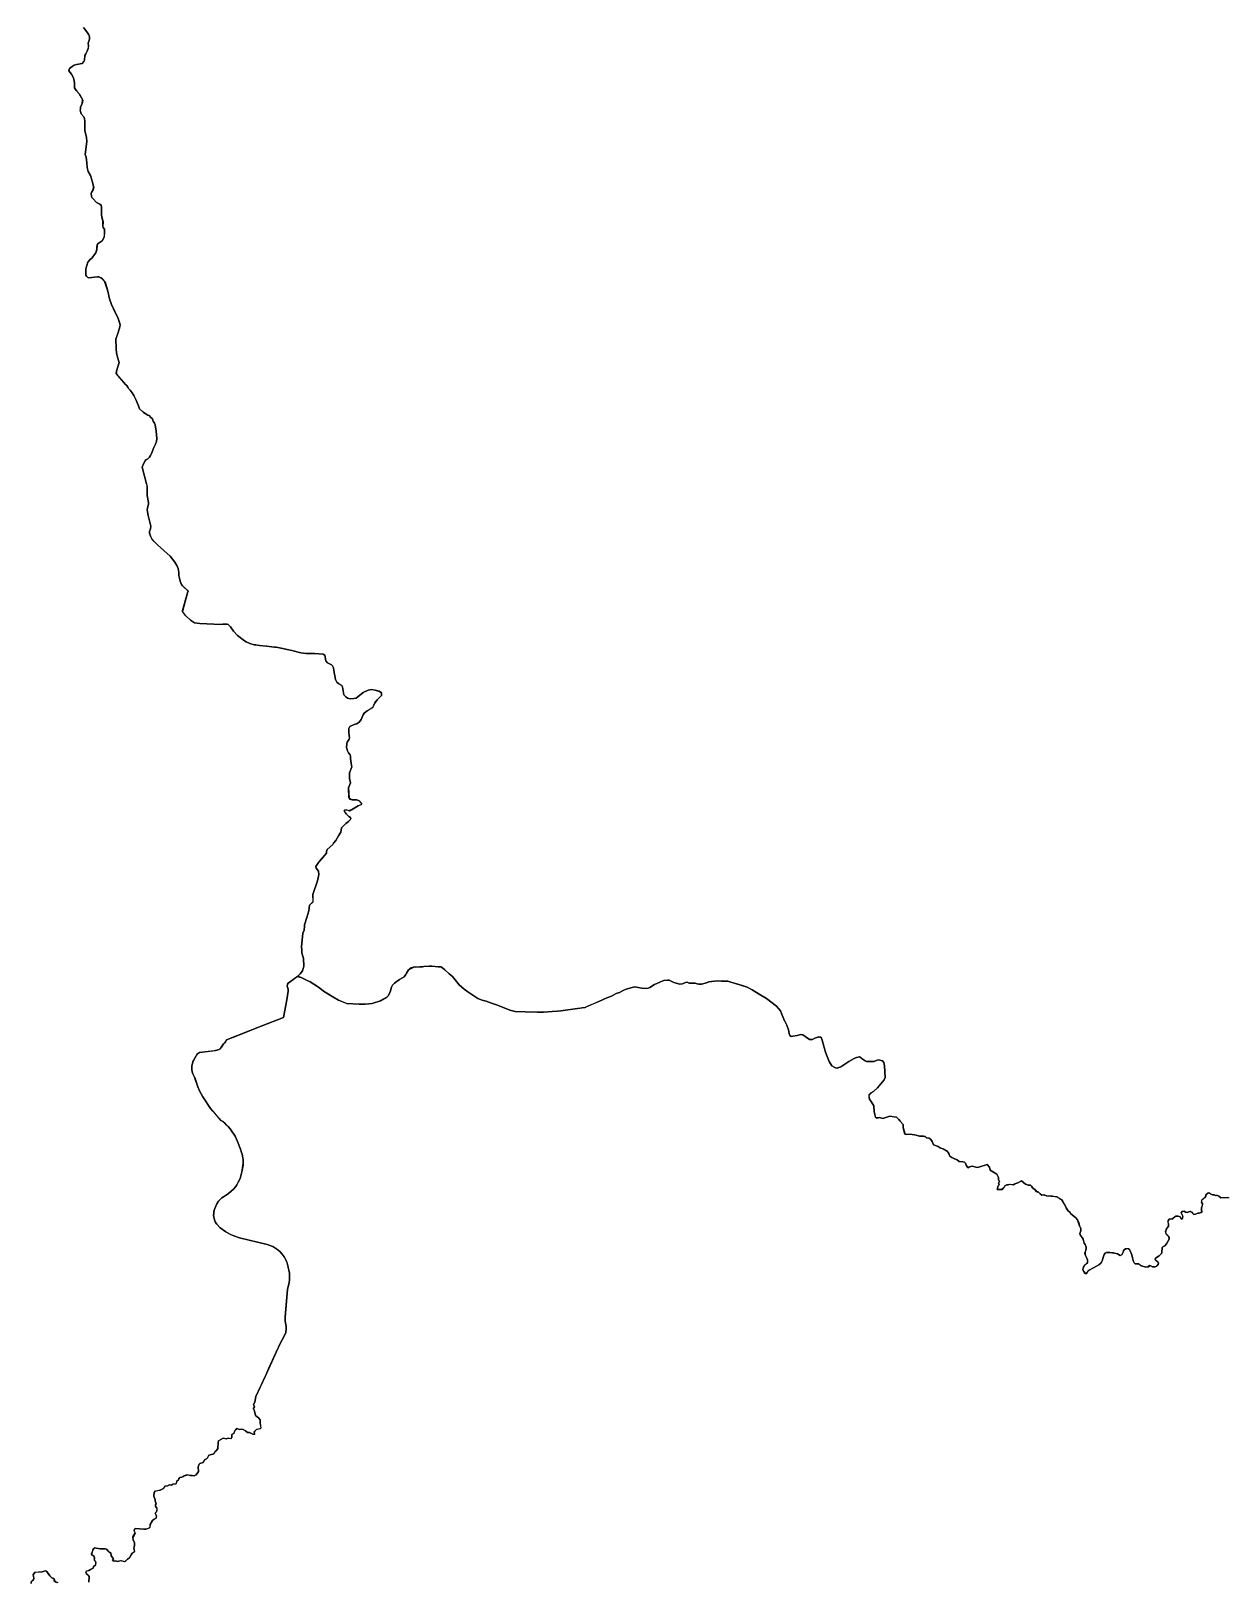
# Model space of a CAD drawing. Extents: x -74 to -34.8, y -33.8 to 5.3.
# Drawn here: x -41.007 to -38.833, y -8.418 to -5.601 of the extents above; entities that cross this region are included whole.
import ezdxf

# ---------------------------------------------------------------- set-up
doc = ezdxf.new("R2010")
doc.units = 0
doc.header["$LTSCALE"] = 2
doc.layers.add('UFEBRASIL', color=7, linetype='Continuous')

msp = doc.modelspace()

# ---------------------------------------------------------------- linework, layer by layer
at = {"layer": 'UFEBRASIL'}
for points in [[(-40.9119, -5.5948), (-40.904, -5.6049), (-40.9023, -5.608), (-40.9013, -5.6119), (-40.9011, -5.6159), (-40.9037, -5.6233), (-40.9028, -5.628), (-40.9033, -5.6326), (-40.9056, -5.638), (-40.9078, -5.6423), (-40.9094, -5.6457), (-40.9101, -5.6542), (-40.9112, -5.6566), (-40.9147, -5.6599), (-40.9248, -5.6619), (-40.9291, -5.6631), (-40.9326, -5.6654), (-40.9376, -5.6692), (-40.9388, -5.6733), (-40.9339, -5.6793), (-40.9304, -5.6862), (-40.9285, -5.6954), (-40.9282, -5.7041), (-40.9273, -5.7062), (-40.9241, -5.7106), (-40.9194, -5.716), (-40.9135, -5.7267), (-40.9146, -5.7336), (-40.9166, -5.7376), (-40.9172, -5.7396), (-40.9177, -5.7426), (-40.9178, -5.7448), (-40.9174, -5.7472), (-40.9164, -5.7514), (-40.9115, -5.7572), (-40.9104, -5.7598), (-40.9098, -5.7649), (-40.9096, -5.7817), (-40.9065, -5.7945), (-40.9058, -5.8015), (-40.9091, -5.8256), (-40.9073, -5.8305), (-40.9058, -5.8405), (-40.9056, -5.8493), (-40.9034, -5.856), (-40.8996, -5.8637), (-40.8954, -5.8758), (-40.8935, -5.8856), (-40.8944, -5.8894), (-40.8974, -5.8945), (-40.8979, -5.8965), (-40.8975, -5.9013), (-40.8966, -5.9032), (-40.8945, -5.906), (-40.8886, -5.9126), (-40.8825, -5.9155), (-40.8802, -5.9177), (-40.8796, -5.9219), (-40.8795, -5.9356), (-40.8767, -5.9461), (-40.8762, -5.9479), (-40.8767, -5.9554), (-40.8764, -5.9578), (-40.8741, -5.9613), (-40.8736, -5.9668), (-40.8742, -5.9747), (-40.8756, -5.9778), (-40.8782, -5.9821), (-40.8855, -5.9871), (-40.8874, -5.9893), (-40.8881, -5.9983), (-40.8898, -6.004), (-40.8918, -6.007), (-40.8965, -6.0131), (-40.8998, -6.016), (-40.9039, -6.0209), (-40.9075, -6.0331), (-40.908, -6.0363), (-40.9075, -6.0447), (-40.9063, -6.0465), (-40.9042, -6.0485), (-40.9022, -6.0492), (-40.8865, -6.0473), (-40.8843, -6.0478), (-40.8807, -6.0495), (-40.8773, -6.0515), (-40.8728, -6.0566), (-40.8677, -6.0739), (-40.865, -6.0878), (-40.8612, -6.098), (-40.849, -6.1234), (-40.8466, -6.1305), (-40.8457, -6.135), (-40.8459, -6.1384), (-40.8493, -6.1484), (-40.8506, -6.1535), (-40.8533, -6.1605), (-40.8536, -6.1633), (-40.8535, -6.1668), (-40.8526, -6.1708), (-40.8528, -6.1751), (-40.8527, -6.1788), (-40.8519, -6.1858), (-40.8505, -6.1935), (-40.8472, -6.203), (-40.852, -6.2191), (-40.8522, -6.2242), (-40.8357, -6.2431), (-40.8331, -6.2452), (-40.8313, -6.2477), (-40.8304, -6.2504), (-40.8271, -6.2535), (-40.8236, -6.2583), (-40.8198, -6.2645), (-40.8172, -6.2702), (-40.8121, -6.2821), (-40.8105, -6.2871), (-40.8049, -6.2922), (-40.8029, -6.294), (-40.7954, -6.299), (-40.793, -6.2997), (-40.7895, -6.3032), (-40.7866, -6.3054), (-40.7855, -6.3099), (-40.7829, -6.3134), (-40.782, -6.3166), (-40.7801, -6.3277), (-40.7791, -6.3413), (-40.7796, -6.3466), (-40.7811, -6.3517), (-40.7844, -6.3574), (-40.7886, -6.3684), (-40.7903, -6.3719), (-40.7923, -6.3749), (-40.7954, -6.3783), (-40.7989, -6.38), (-40.8001, -6.3817), (-40.8025, -6.3859), (-40.8052, -6.3931), (-40.8015, -6.4097), (-40.7961, -6.4282), (-40.7961, -6.445), (-40.7946, -6.4546), (-40.7939, -6.4574), (-40.7938, -6.4602), (-40.7954, -6.4647), (-40.7966, -6.4707), (-40.7946, -6.4809), (-40.7902, -6.498), (-40.7899, -6.5006), (-40.7905, -6.5054), (-40.7919, -6.5099), (-40.7921, -6.5129), (-40.7906, -6.5187), (-40.7877, -6.5238), (-40.7837, -6.5284), (-40.7778, -6.534), (-40.7543, -6.5547), (-40.7459, -6.5655), (-40.7422, -6.5717), (-40.7402, -6.5775), (-40.7391, -6.5844), (-40.739, -6.59), (-40.7364, -6.6002), (-40.7339, -6.6061), (-40.732, -6.6087), (-40.7219, -6.6186), (-40.723, -6.6215), (-40.7322, -6.6552), (-40.7315, -6.657), (-40.7261, -6.6632), (-40.7178, -6.6714), (-40.7102, -6.6761), (-40.7005, -6.6774), (-40.675, -6.6781), (-40.6649, -6.679), (-40.6589, -6.6784), (-40.6513, -6.6782), (-40.6491, -6.6788), (-40.6452, -6.683), (-40.6397, -6.6909), (-40.6324, -6.6989), (-40.6193, -6.7087), (-40.6164, -6.7104), (-40.6101, -6.7137), (-40.6022, -6.716), (-40.5987, -6.7161), (-40.5923, -6.7174), (-40.5794, -6.7182), (-40.5649, -6.7199), (-40.5618, -6.7204), (-40.559, -6.7208), (-40.5337, -6.7259), (-40.5174, -6.7305), (-40.5076, -6.7315), (-40.4927, -6.7319), (-40.4769, -6.7328), (-40.4739, -6.7349), (-40.4719, -6.7449), (-40.4687, -6.7486), (-40.4618, -6.7521), (-40.4597, -6.7542), (-40.4582, -6.7577), (-40.457, -6.7626), (-40.4542, -6.7788), (-40.452, -6.7838), (-40.4484, -6.7866), (-40.4429, -6.7899), (-40.4418, -6.7924), (-40.439, -6.8067), (-40.4357, -6.8106), (-40.4322, -6.813), (-40.4277, -6.8137), (-40.421, -6.8136), (-40.4168, -6.8125), (-40.4041, -6.8025), (-40.395, -6.7981), (-40.3888, -6.797), (-40.382, -6.7984), (-40.3741, -6.8006), (-40.3705, -6.8031), (-40.3706, -6.808), (-40.3787, -6.8155), (-40.3835, -6.8224), (-40.3843, -6.8238), (-40.3871, -6.8301), (-40.397, -6.8355), (-40.4022, -6.84), (-40.4041, -6.8431), (-40.4076, -6.8513), (-40.4108, -6.8556), (-40.4158, -6.8594), (-40.4205, -6.8606), (-40.4285, -6.8643), (-40.4302, -6.8678), (-40.4301, -6.8756), (-40.429, -6.8849), (-40.4295, -6.8874), (-40.4329, -6.8927), (-40.4338, -6.8959), (-40.434, -6.9021), (-40.4327, -6.9085), (-40.4307, -6.9119), (-40.4278, -6.9158), (-40.427, -6.918), (-40.427, -6.9225), (-40.425, -6.9353), (-40.4245, -6.9372), (-40.4291, -6.9485), (-40.4289, -6.9587), (-40.4273, -6.9663), (-40.4304, -6.9758), (-40.4293, -6.9946), (-40.4287, -6.9961), (-40.4238, -6.9974), (-40.4158, -6.9977), (-40.4111, -6.9991), (-40.4062, -7.0053), (-40.4076, -7.0062), (-40.413, -7.0083), (-40.4253, -7.0157), (-40.4277, -7.0173), (-40.4291, -7.0182), (-40.4341, -7.0153), (-40.4387, -7.0165), (-40.4384, -7.0182), (-40.4349, -7.0228), (-40.432, -7.0257), (-40.4298, -7.0279), (-40.4269, -7.0295), (-40.4266, -7.0314), (-40.4277, -7.0339), (-40.4309, -7.0368), (-40.4356, -7.0401), (-40.4433, -7.0481), (-40.4443, -7.0559), (-40.4487, -7.0626), (-40.4534, -7.0712), (-40.4578, -7.0761), (-40.4594, -7.0785), (-40.4694, -7.0876), (-40.4705, -7.0912), (-40.4704, -7.094), (-40.4853, -7.111), (-40.4897, -7.1187), (-40.4892, -7.1215), (-40.4853, -7.127), (-40.4844, -7.1332), (-40.4872, -7.1448), (-40.4957, -7.1696), (-40.4953, -7.1832), (-40.5013, -7.1887), (-40.5028, -7.1989), (-40.5043, -7.2048), (-40.5061, -7.2109), (-40.5103, -7.2244), (-40.5107, -7.227), (-40.511, -7.2339), (-40.5136, -7.2397), (-40.5158, -7.2645), (-40.5155, -7.2698), (-40.5153, -7.2752), (-40.5124, -7.2854), (-40.5116, -7.2994), (-40.5122, -7.3018), (-40.5143, -7.3078), (-40.5182, -7.3136), (-40.5229, -7.3179), (-40.5363, -7.3271), (-40.5402, -7.3306), (-40.5415, -7.3323), (-40.5419, -7.3358), (-40.5404, -7.3414), (-40.5405, -7.3448), (-40.5427, -7.3604), (-40.5485, -7.3927), (-40.5892, -7.4087), (-40.6523, -7.4333), (-40.6558, -7.4389), (-40.6572, -7.4399), (-40.6585, -7.4418), (-40.6598, -7.4435), (-40.6615, -7.4463), (-40.6625, -7.4481), (-40.6634, -7.4494), (-40.6657, -7.4509), (-40.672, -7.4527), (-40.6749, -7.4531), (-40.7012, -7.4564), (-40.7049, -7.4587), (-40.7061, -7.46), (-40.7132, -7.473), (-40.7151, -7.4814), (-40.7155, -7.4844), (-40.7153, -7.488), (-40.7138, -7.4939), (-40.7101, -7.5014), (-40.7093, -7.5038), (-40.7043, -7.5187), (-40.7012, -7.5258), (-40.6952, -7.5368), (-40.6941, -7.5387), (-40.6813, -7.5577), (-40.6773, -7.5629), (-40.6678, -7.5737), (-40.6656, -7.5762), (-40.6627, -7.5795), (-40.6591, -7.5818), (-40.6538, -7.5862), (-40.6512, -7.5886), (-40.6491, -7.5908), (-40.6456, -7.5948), (-40.6367, -7.6085), (-40.6321, -7.6179), (-40.6266, -7.6317), (-40.6248, -7.6377), (-40.624, -7.6409), (-40.6226, -7.6475), (-40.622, -7.6514), (-40.6217, -7.6554), (-40.6218, -7.6583), (-40.6222, -7.661), (-40.6237, -7.6699), (-40.6244, -7.6733), (-40.6255, -7.6772), (-40.6277, -7.685), (-40.6309, -7.6917), (-40.6338, -7.6969), (-40.6356, -7.6998), (-40.6393, -7.7042), (-40.6438, -7.7081), (-40.6487, -7.7124), (-40.6511, -7.7142), (-40.658, -7.7183), (-40.661, -7.7205), (-40.6666, -7.7264), (-40.6696, -7.7313), (-40.6719, -7.7356), (-40.6735, -7.7394), (-40.6744, -7.7427), (-40.6753, -7.7469), (-40.6755, -7.7486), (-40.6757, -7.7527), (-40.6736, -7.7617), (-40.6721, -7.7648), (-40.67, -7.7679), (-40.6638, -7.7748), (-40.6537, -7.7822), (-40.6452, -7.7868), (-40.639, -7.7892), (-40.6286, -7.7926), (-40.5785, -7.8052), (-40.5684, -7.8088), (-40.5591, -7.8148), (-40.5549, -7.8184), (-40.5513, -7.8224), (-40.5475, -7.8275), (-40.5443, -7.8328), (-40.542, -7.8386), (-40.5381, -7.8569), (-40.5379, -7.8692), (-40.5384, -7.8739), (-40.5415, -7.8869), (-40.5459, -7.9369), (-40.5455, -7.9443), (-40.544, -7.953), (-40.5436, -7.9584), (-40.5442, -7.9646), (-40.5495, -7.975), (-40.5541, -7.9838), (-40.5623, -8.0007), (-40.5755, -8.0299), (-40.5822, -8.0447), (-40.5988, -8.0809), (-40.6011, -8.0912), (-40.6031, -8.0953), (-40.6015, -8.0996), (-40.6039, -8.1037), (-40.6023, -8.1054), (-40.6012, -8.1075), (-40.5993, -8.1156), (-40.5941, -8.12), (-40.5912, -8.1235), (-40.5909, -8.1288), (-40.5897, -8.1388), (-40.5912, -8.1396), (-40.5976, -8.1412), (-40.6011, -8.1441), (-40.602, -8.146), (-40.6013, -8.1502), (-40.6047, -8.1496), (-40.6105, -8.1466), (-40.6144, -8.1465), (-40.6178, -8.1436), (-40.6219, -8.1412), (-40.6245, -8.1404), (-40.6287, -8.1411), (-40.634, -8.1394), (-40.6368, -8.1421), (-40.6379, -8.1445), (-40.6391, -8.1482), (-40.6428, -8.1501), (-40.6427, -8.155), (-40.6452, -8.1581), (-40.6495, -8.1569), (-40.6528, -8.1577), (-40.6585, -8.1566), (-40.6665, -8.1616), (-40.6673, -8.1644), (-40.6678, -8.1753), (-40.669, -8.1775), (-40.6703, -8.1793), (-40.673, -8.1808), (-40.6753, -8.1849), (-40.6773, -8.186), (-40.6844, -8.1878), (-40.6868, -8.1923), (-40.6886, -8.1943), (-40.6924, -8.1967), (-40.6944, -8.2009), (-40.7006, -8.2026), (-40.7019, -8.2042), (-40.7036, -8.2086), (-40.7034, -8.2171), (-40.7056, -8.2207), (-40.7073, -8.2235), (-40.7111, -8.2251), (-40.7147, -8.2245), (-40.7181, -8.2248), (-40.7246, -8.2234), (-40.7292, -8.2249), (-40.7311, -8.2266), (-40.7337, -8.2278), (-40.7369, -8.2282), (-40.7386, -8.2303), (-40.7393, -8.2324), (-40.7424, -8.2349), (-40.7445, -8.2401), (-40.7497, -8.2404), (-40.7521, -8.2418), (-40.7557, -8.2417), (-40.7596, -8.2431), (-40.7643, -8.244), (-40.7668, -8.248), (-40.7693, -8.2495), (-40.7728, -8.251), (-40.7825, -8.2533), (-40.7836, -8.2554), (-40.784, -8.2618), (-40.7818, -8.2684), (-40.7816, -8.2708), (-40.7803, -8.2758), (-40.7811, -8.278), (-40.7813, -8.2801), (-40.7788, -8.284), (-40.779, -8.2875), (-40.7795, -8.2904), (-40.7817, -8.2931), (-40.7801, -8.2963), (-40.7795, -8.2984), (-40.7805, -8.3028), (-40.7837, -8.3039), (-40.7864, -8.3064), (-40.7912, -8.3133), (-40.7918, -8.3191), (-40.7928, -8.32), (-40.7983, -8.3217), (-40.8024, -8.3219), (-40.8179, -8.3205), (-40.8195, -8.3219), (-40.8199, -8.325), (-40.8184, -8.3301), (-40.8227, -8.3377), (-40.822, -8.3412), (-40.8196, -8.3467), (-40.8191, -8.3491), (-40.8193, -8.3521), (-40.8208, -8.3566), (-40.8193, -8.3624), (-40.8201, -8.3635), (-40.8234, -8.3654), (-40.8254, -8.3685), (-40.8287, -8.3738), (-40.8322, -8.3762), (-40.8374, -8.3811), (-40.8457, -8.3792), (-40.8502, -8.3805), (-40.854, -8.3796), (-40.8564, -8.3799), (-40.8594, -8.3785), (-40.8593, -8.3777), (-40.8573, -8.3756), (-40.8596, -8.3736), (-40.8618, -8.3707), (-40.8625, -8.365), (-40.8662, -8.3634), (-40.8675, -8.3622), (-40.87, -8.3585), (-40.8725, -8.3574), (-40.8815, -8.3577), (-40.8891, -8.3562), (-40.8916, -8.3561), (-40.8948, -8.3588), (-40.8977, -8.3679), (-40.8971, -8.369), (-40.8927, -8.3718), (-40.8922, -8.3744), (-40.8924, -8.378), (-40.8904, -8.3805), (-40.8896, -8.3826), (-40.8908, -8.3879), (-40.8941, -8.39), (-40.8945, -8.3925), (-40.8995, -8.395), (-40.9024, -8.3971), (-40.9076, -8.399), (-40.9069, -8.4024), (-40.9034, -8.4057), (-40.9018, -8.408), (-40.9015, -8.4101), (-40.9025, -8.4158), (-40.9025, -8.4182)], [(-38.8318, -7.7205), (-38.8345, -7.7197), (-38.8461, -7.7204), (-38.8497, -7.7171), (-38.8518, -7.7159), (-38.8545, -7.716), (-38.8555, -7.7166), (-38.8577, -7.7147), (-38.8609, -7.7146), (-38.8644, -7.7136), (-38.868, -7.7112), (-38.8697, -7.7115), (-38.8731, -7.7149), (-38.8733, -7.7171), (-38.8742, -7.7191), (-38.8809, -7.725), (-38.8812, -7.7281), (-38.8796, -7.7312), (-38.8802, -7.7356), (-38.8803, -7.7362), (-38.8811, -7.7392), (-38.8811, -7.7416), (-38.8806, -7.7459), (-38.8814, -7.7474), (-38.8852, -7.7482), (-38.8877, -7.7482), (-38.8927, -7.7503), (-38.8948, -7.7505), (-38.8971, -7.7486), (-38.9004, -7.7449), (-38.9024, -7.7449), (-38.907, -7.7466), (-38.9108, -7.7454), (-38.9127, -7.7446), (-38.9164, -7.7449), (-38.9182, -7.7472), (-38.9153, -7.7537), (-38.9161, -7.7585), (-38.9181, -7.7583), (-38.9202, -7.7546), (-38.9234, -7.7537), (-38.9276, -7.7538), (-38.935, -7.759), (-38.9373, -7.7582), (-38.9396, -7.7588), (-38.942, -7.7631), (-38.9422, -7.7644), (-38.9412, -7.768), (-38.941, -7.7714), (-38.9447, -7.7768), (-38.9463, -7.7828), (-38.9451, -7.7862), (-38.9398, -7.7916), (-38.94, -7.7951), (-38.9448, -7.8039), (-38.9478, -7.8071), (-38.9514, -7.809), (-38.9529, -7.8105), (-38.9533, -7.8194), (-38.954, -7.8215), (-38.9581, -7.8256), (-38.9649, -7.8298), (-38.9655, -7.8318), (-38.9645, -7.8337), (-38.9594, -7.8383), (-38.9598, -7.8422), (-38.9629, -7.8448), (-38.9662, -7.8456), (-38.9703, -7.8458), (-38.9755, -7.8432), (-38.9793, -7.8461), (-38.9822, -7.8461), (-38.9904, -7.844), (-38.9911, -7.8436), (-38.9948, -7.8403), (-39.0014, -7.8401), (-39.0034, -7.8381), (-39.0054, -7.8345), (-39.0055, -7.834), (-39.0075, -7.8236), (-39.0106, -7.8162), (-39.0118, -7.8142), (-39.0137, -7.8129), (-39.018, -7.8127), (-39.0193, -7.813), (-39.0216, -7.8149), (-39.0228, -7.8167), (-39.0233, -7.819), (-39.0264, -7.8246), (-39.0289, -7.8249), (-39.0337, -7.8219), (-39.04, -7.8206), (-39.0404, -7.8204), (-39.0445, -7.8201), (-39.0479, -7.8198), (-39.0508, -7.8194), (-39.0538, -7.8193), (-39.0564, -7.821), (-39.0578, -7.8229), (-39.0608, -7.8322), (-39.0612, -7.8334), (-39.0628, -7.8368), (-39.0649, -7.8395), (-39.0676, -7.8419), (-39.0719, -7.8445), (-39.0854, -7.8517), (-39.087, -7.8531), (-39.0913, -7.8582), (-39.093, -7.8576), (-39.0954, -7.8533), (-39.0965, -7.8502), (-39.0958, -7.8464), (-39.0931, -7.8425), (-39.0887, -7.8384), (-39.0878, -7.8362), (-39.088, -7.8326), (-39.0893, -7.8299), (-39.0926, -7.8231), (-39.0929, -7.8213), (-39.0924, -7.8181), (-39.0914, -7.8157), (-39.0906, -7.8117), (-39.0906, -7.8096), (-39.0927, -7.805), (-39.0945, -7.8023), (-39.0964, -7.7951), (-39.0979, -7.7924), (-39.1018, -7.7873), (-39.1021, -7.7848), (-39.1006, -7.7799), (-39.1003, -7.7757), (-39.1034, -7.7693), (-39.1048, -7.7657), (-39.1064, -7.7602), (-39.1094, -7.7568), (-39.1189, -7.7485), (-39.1199, -7.7468), (-39.1239, -7.7432), (-39.1258, -7.7402), (-39.1269, -7.7385), (-39.1279, -7.7355), (-39.1307, -7.7312), (-39.134, -7.7253), (-39.137, -7.7225), (-39.1382, -7.722), (-39.1437, -7.7185), (-39.1466, -7.7182), (-39.1516, -7.717), (-39.1543, -7.7174), (-39.156, -7.7164), (-39.1586, -7.7172), (-39.1629, -7.7168), (-39.1658, -7.7156), (-39.1687, -7.7154), (-39.171, -7.7152), (-39.1744, -7.7127), (-39.1777, -7.7096), (-39.1811, -7.7095), (-39.1834, -7.7056), (-39.188, -7.7019), (-39.1902, -7.6989), (-39.192, -7.6973), (-39.1959, -7.6971), (-39.2008, -7.6955), (-39.2045, -7.6922), (-39.2083, -7.6895), (-39.2149, -7.6931), (-39.2205, -7.695), (-39.2241, -7.6965), (-39.2303, -7.6958), (-39.2322, -7.6968), (-39.2349, -7.6969), (-39.2381, -7.6986), (-39.2402, -7.7019), (-39.2442, -7.7053), (-39.2526, -7.7049), (-39.2503, -7.6983), (-39.2484, -7.6967), (-39.2499, -7.6928), (-39.2475, -7.6906), (-39.25, -7.6878), (-39.2497, -7.6835), (-39.251, -7.6809), (-39.2528, -7.6773), (-39.2653, -7.6698), (-39.2664, -7.6648), (-39.2703, -7.6599), (-39.2724, -7.6601), (-39.2838, -7.6642), (-39.2888, -7.6649), (-39.2977, -7.663), (-39.3023, -7.6639), (-39.3069, -7.6651), (-39.3086, -7.6612), (-39.3096, -7.6573), (-39.3114, -7.6552), (-39.3148, -7.6547), (-39.3214, -7.6542), (-39.325, -7.6512), (-39.3321, -7.6482), (-39.3347, -7.647), (-39.3384, -7.6446), (-39.3428, -7.6356), (-39.3502, -7.6312), (-39.3554, -7.63), (-39.3593, -7.6268), (-39.3681, -7.6239), (-39.3701, -7.6178), (-39.3727, -7.6142), (-39.3761, -7.6118), (-39.3809, -7.611), (-39.384, -7.6086), (-39.3861, -7.6081), (-39.3932, -7.6082), (-39.3993, -7.6064), (-39.4024, -7.606), (-39.4065, -7.6052), (-39.4096, -7.6049), (-39.4164, -7.605), (-39.4197, -7.6044), (-39.4207, -7.603), (-39.4229, -7.5922), (-39.4233, -7.5868), (-39.4289, -7.5806), (-39.4312, -7.578), (-39.435, -7.5737), (-39.4409, -7.573), (-39.4476, -7.5722), (-39.4509, -7.5729), (-39.4602, -7.576), (-39.4658, -7.5746), (-39.4725, -7.5752), (-39.4735, -7.5729), (-39.4744, -7.5689), (-39.4755, -7.5633), (-39.4765, -7.5533), (-39.4812, -7.5454), (-39.4842, -7.5411), (-39.485, -7.5384), (-39.4847, -7.5328), (-39.4814, -7.5293), (-39.4767, -7.527), (-39.4697, -7.5206), (-39.4573, -7.5062), (-39.4557, -7.5019), (-39.4567, -7.4804), (-39.4585, -7.4742), (-39.4607, -7.4712), (-39.4679, -7.4696), (-39.4721, -7.4709), (-39.4755, -7.4727), (-39.4873, -7.4727), (-39.4897, -7.4724), (-39.4924, -7.4713), (-39.4975, -7.468), (-39.4993, -7.4659), (-39.5024, -7.4641), (-39.5077, -7.4654), (-39.5121, -7.4671), (-39.5216, -7.4726), (-39.5306, -7.4788), (-39.5364, -7.4825), (-39.5437, -7.4846), (-39.5459, -7.4839), (-39.5484, -7.4831), (-39.5528, -7.4807), (-39.5575, -7.4725), (-39.5625, -7.4604), (-39.5647, -7.4537), (-39.566, -7.4489), (-39.5703, -7.4336), (-39.5716, -7.4298), (-39.5731, -7.4287), (-39.5765, -7.4279), (-39.5834, -7.43), (-39.588, -7.4324), (-39.5931, -7.4324), (-39.5992, -7.4287), (-39.6055, -7.4241), (-39.6087, -7.4237), (-39.6155, -7.4256), (-39.6233, -7.4269), (-39.6266, -7.427), (-39.6289, -7.4256), (-39.6301, -7.4219), (-39.6314, -7.4153), (-39.6342, -7.4068), (-39.6381, -7.3988), (-39.6396, -7.3958), (-39.6439, -7.3853), (-39.6457, -7.3809), (-39.6531, -7.3723), (-39.6713, -7.3585), (-39.6849, -7.3504), (-39.6975, -7.3422), (-39.7062, -7.3378), (-39.7155, -7.3349), (-39.7276, -7.3312), (-39.7361, -7.3284), (-39.7413, -7.3268), (-39.753, -7.3266), (-39.7604, -7.3263), (-39.7713, -7.3275), (-39.7762, -7.328), (-39.7804, -7.3297), (-39.7892, -7.332), (-39.7941, -7.3321), (-39.797, -7.3318), (-39.8008, -7.3304), (-39.8037, -7.3301), (-39.8065, -7.3304), (-39.812, -7.3302), (-39.8154, -7.3287), (-39.8183, -7.3291), (-39.8241, -7.3318), (-39.8287, -7.3324), (-39.8398, -7.3291), (-39.8481, -7.3251), (-39.8514, -7.3252), (-39.8577, -7.3254), (-39.864, -7.3277), (-39.8666, -7.3292), (-39.8748, -7.3325), (-39.8835, -7.3381), (-39.8863, -7.3393), (-39.8903, -7.3398), (-39.8977, -7.3397), (-39.9046, -7.3383), (-39.9104, -7.3372), (-39.9154, -7.3381), (-39.9263, -7.341), (-39.9315, -7.3434), (-39.9384, -7.3472), (-39.9442, -7.3492), (-39.9529, -7.3539), (-39.9614, -7.3571), (-39.976, -7.3635), (-39.9954, -7.3721), (-40.0007, -7.3745), (-40.0061, -7.3751), (-40.0091, -7.3756), (-40.0145, -7.3765), (-40.0452, -7.3807), (-40.0511, -7.3812), (-40.0604, -7.3817), (-40.0765, -7.3828), (-40.0875, -7.3831), (-40.11, -7.3825), (-40.1278, -7.3819), (-40.1377, -7.3794), (-40.1509, -7.374), (-40.1571, -7.3715), (-40.1618, -7.3696), (-40.171, -7.3664), (-40.1805, -7.363), (-40.1877, -7.3612), (-40.1957, -7.3581), (-40.2139, -7.346), (-40.2208, -7.3413), (-40.2294, -7.3335), (-40.242, -7.318), (-40.2475, -7.3137), (-40.2557, -7.3062), (-40.2602, -7.3027), (-40.263, -7.301), (-40.268, -7.3008), (-40.279, -7.2994), (-40.2839, -7.2992), (-40.2939, -7.3), (-40.2965, -7.301), (-40.3008, -7.3007), (-40.3088, -7.3012), (-40.3107, -7.3007), (-40.3186, -7.3033), (-40.3214, -7.3059), (-40.3255, -7.3123), (-40.3265, -7.3148), (-40.3294, -7.3186), (-40.338, -7.3238), (-40.3468, -7.3302), (-40.3508, -7.3342), (-40.3523, -7.3377), (-40.3541, -7.3443), (-40.3555, -7.3473), (-40.3582, -7.3525), (-40.361, -7.3556), (-40.3745, -7.363), (-40.3875, -7.367), (-40.3939, -7.3682), (-40.4003, -7.3685), (-40.411, -7.3686), (-40.434, -7.367), (-40.4491, -7.3611), (-40.4593, -7.355), (-40.4667, -7.3505), (-40.4762, -7.3447), (-40.4829, -7.3393), (-40.4869, -7.3365), (-40.5005, -7.328), (-40.5068, -7.3249), (-40.5103, -7.3228), (-40.5166, -7.3203), (-40.5229, -7.3179), (-40.5182, -7.3136), (-40.5143, -7.3078), (-40.5122, -7.3018), (-40.5116, -7.2994), (-40.5124, -7.2854), (-40.5153, -7.2752), (-40.5155, -7.2698), (-40.5158, -7.2645), (-40.5136, -7.2397), (-40.511, -7.2339), (-40.5107, -7.227), (-40.5103, -7.2244), (-40.5061, -7.2109), (-40.5043, -7.2048), (-40.5028, -7.1989), (-40.5013, -7.1887), (-40.4948, -7.1823), (-40.4957, -7.1696), (-40.4872, -7.1448), (-40.4844, -7.1332), (-40.4853, -7.127), (-40.4892, -7.1215), (-40.4897, -7.1187), (-40.4853, -7.111), (-40.4704, -7.094), (-40.4705, -7.0912), (-40.4694, -7.0876), (-40.4593, -7.0785), (-40.4578, -7.0761), (-40.4534, -7.0712), (-40.4487, -7.0626), (-40.4443, -7.0559), (-40.4433, -7.0481), (-40.4356, -7.0401), (-40.4309, -7.0368), (-40.4277, -7.0339), (-40.4266, -7.0314), (-40.4269, -7.0295), (-40.4298, -7.0279), (-40.432, -7.0257), (-40.4349, -7.0228), (-40.4387, -7.0165), (-40.4375, -7.0155), (-40.434, -7.0153), (-40.4277, -7.0173), (-40.4279, -7.0154), (-40.4253, -7.0157), (-40.413, -7.0083), (-40.4062, -7.0053), (-40.407, -7.0037), (-40.4111, -6.9991), (-40.4158, -6.9977), (-40.4238, -6.9974), (-40.4293, -6.9946), (-40.4299, -6.9933), (-40.4304, -6.9758), (-40.4273, -6.9663), (-40.4289, -6.9587), (-40.4291, -6.9485), (-40.4245, -6.9372), (-40.425, -6.9353), (-40.427, -6.9225), (-40.427, -6.918), (-40.4278, -6.9158), (-40.4307, -6.9119), (-40.4327, -6.9085), (-40.434, -6.9021), (-40.4338, -6.8959), (-40.4329, -6.8927), (-40.4295, -6.8874), (-40.429, -6.8849), (-40.4301, -6.8756), (-40.4302, -6.8678), (-40.4285, -6.8643), (-40.4205, -6.8606), (-40.4158, -6.8594), (-40.4108, -6.8556), (-40.4076, -6.8513), (-40.4041, -6.8431), (-40.4022, -6.84), (-40.397, -6.8355), (-40.386, -6.8287), (-40.3835, -6.8224), (-40.3829, -6.821), (-40.3817, -6.8194), (-40.3787, -6.8155), (-40.3706, -6.808), (-40.3705, -6.8031), (-40.3751, -6.8003), (-40.382, -6.7984), (-40.3888, -6.797), (-40.395, -6.7981), (-40.4041, -6.8025), (-40.4168, -6.8125), (-40.421, -6.8136), (-40.4277, -6.8137), (-40.4324, -6.8128), (-40.4357, -6.8106), (-40.439, -6.8067), (-40.4418, -6.7924), (-40.4429, -6.7899), (-40.4484, -6.7866), (-40.452, -6.7838), (-40.4542, -6.7788), (-40.457, -6.7626), (-40.4582, -6.7577), (-40.4597, -6.7542), (-40.4618, -6.7521), (-40.4687, -6.7486), (-40.4719, -6.7449), (-40.4739, -6.7349), (-40.4769, -6.7328), (-40.4927, -6.7319), (-40.5076, -6.7315), (-40.5174, -6.7305), (-40.5337, -6.7259), (-40.5497, -6.7227), (-40.559, -6.7208), (-40.5618, -6.7204), (-40.5649, -6.7199), (-40.5794, -6.7182), (-40.5923, -6.7174), (-40.5987, -6.7161), (-40.6022, -6.716), (-40.6101, -6.7137), (-40.6164, -6.7104), (-40.6193, -6.7087), (-40.6324, -6.6989), (-40.6397, -6.6909), (-40.6452, -6.683), (-40.6491, -6.6788), (-40.6513, -6.6782), (-40.6589, -6.6784), (-40.6649, -6.679), (-40.675, -6.6781), (-40.7005, -6.6774), (-40.7102, -6.6761), (-40.7178, -6.6714), (-40.7261, -6.6632), (-40.7322, -6.6552), (-40.7322, -6.6536), (-40.7229, -6.6213), (-40.722, -6.6177), (-40.732, -6.6087), (-40.7339, -6.6061), (-40.7364, -6.6002), (-40.739, -6.5896), (-40.7391, -6.5844), (-40.7402, -6.5775), (-40.7422, -6.5717), (-40.7459, -6.5655), (-40.7543, -6.5547), (-40.7778, -6.534), (-40.7837, -6.5284), (-40.7877, -6.5237), (-40.7906, -6.5187), (-40.7921, -6.5129), (-40.7919, -6.5099), (-40.7905, -6.5054), (-40.7899, -6.5006), (-40.7902, -6.498), (-40.7946, -6.4809), (-40.7966, -6.4707), (-40.7954, -6.4647), (-40.7938, -6.4602), (-40.7939, -6.4574), (-40.7946, -6.4546), (-40.7961, -6.445), (-40.7964, -6.4268), (-40.7979, -6.4216), (-40.8015, -6.4097), (-40.8052, -6.3931), (-40.8025, -6.3859), (-40.8001, -6.3817), (-40.7989, -6.38), (-40.7954, -6.3783), (-40.7923, -6.3749), (-40.7903, -6.3719), (-40.7886, -6.3684), (-40.7844, -6.3574), (-40.7811, -6.3517), (-40.7796, -6.3466), (-40.7791, -6.3413), (-40.7801, -6.3277), (-40.782, -6.3166), (-40.7829, -6.3134), (-40.7855, -6.3099), (-40.7875, -6.3043), (-40.7895, -6.3032), (-40.793, -6.2997), (-40.7954, -6.299), (-40.8042, -6.2929), (-40.8105, -6.2871), (-40.8121, -6.2821), (-40.8172, -6.2702), (-40.8205, -6.2633), (-40.8236, -6.2583), (-40.8271, -6.2535), (-40.8304, -6.2504), (-40.8313, -6.2477), (-40.8341, -6.2444), (-40.8357, -6.2431), (-40.8525, -6.2232), (-40.852, -6.2191), (-40.8472, -6.203), (-40.8505, -6.1935), (-40.8519, -6.1858), (-40.8527, -6.1788), (-40.8528, -6.1751), (-40.8526, -6.1708), (-40.8535, -6.1668), (-40.8536, -6.1633), (-40.8533, -6.1605), (-40.8503, -6.1526), (-40.8493, -6.1484), (-40.8459, -6.1384), (-40.8457, -6.135), (-40.8466, -6.1305), (-40.849, -6.1234), (-40.8577, -6.1054), (-40.8612, -6.098), (-40.865, -6.0878), (-40.8677, -6.0739), (-40.8736, -6.0554), (-40.8773, -6.0515), (-40.8807, -6.0495), (-40.8843, -6.0478), (-40.8865, -6.0473), (-40.9022, -6.0492), (-40.9042, -6.0485), (-40.9063, -6.0465), (-40.9075, -6.0447), (-40.908, -6.0363), (-40.9075, -6.0331), (-40.9039, -6.0209), (-40.8998, -6.016), (-40.8965, -6.0131), (-40.8918, -6.007), (-40.8898, -6.004), (-40.888, -5.9971), (-40.8879, -5.9952), (-40.8874, -5.9893), (-40.8855, -5.9871), (-40.8782, -5.9821), (-40.8756, -5.9778), (-40.8736, -5.9731), (-40.8736, -5.9668), (-40.8741, -5.9613), (-40.8764, -5.9578), (-40.8767, -5.9554), (-40.8767, -5.9461), (-40.8778, -5.9446), (-40.8795, -5.9356), (-40.8796, -5.9219), (-40.8802, -5.9177), (-40.8825, -5.9155), (-40.8886, -5.9126), (-40.8945, -5.906), (-40.8966, -5.9032), (-40.8975, -5.9013), (-40.8979, -5.8965), (-40.8974, -5.8945), (-40.8944, -5.8894), (-40.8937, -5.8836), (-40.8954, -5.8758), (-40.8996, -5.8637), (-40.9034, -5.856), (-40.9056, -5.8493), (-40.9058, -5.8405), (-40.9073, -5.8305), (-40.9091, -5.8256), (-40.9058, -5.8015), (-40.9065, -5.7945), (-40.9096, -5.7817), (-40.9098, -5.7649), (-40.9104, -5.7598), (-40.9115, -5.7572), (-40.9164, -5.7514), (-40.9175, -5.7472), (-40.9178, -5.7448), (-40.9177, -5.7426), (-40.9172, -5.7396), (-40.9166, -5.7376), (-40.9146, -5.7336), (-40.914, -5.725), (-40.9194, -5.716), (-40.9251, -5.7092), (-40.9273, -5.7062), (-40.9282, -5.7041), (-40.9284, -5.6998), (-40.9285, -5.6954), (-40.9304, -5.6862), (-40.9339, -5.6793), (-40.9388, -5.6733), (-40.9376, -5.6692), (-40.9326, -5.6654), (-40.9291, -5.6631), (-40.9248, -5.6619), (-40.9147, -5.6599), (-40.9112, -5.6566), (-40.9101, -5.6542), (-40.9094, -5.6457), (-40.9078, -5.6423), (-40.9056, -5.638), (-40.903, -5.6312), (-40.9028, -5.628), (-40.9037, -5.6233), (-40.9011, -5.6159), (-40.9013, -5.6119), (-40.9023, -5.608), (-40.904, -5.6049), (-40.9119, -5.5948)], [(-40.9025, -8.4182), (-40.9025, -8.4158), (-40.9015, -8.4101), (-40.9018, -8.408), (-40.9034, -8.4057), (-40.9078, -8.4014), (-40.9064, -8.3975), (-40.9024, -8.3971), (-40.8995, -8.395), (-40.8945, -8.3925), (-40.8941, -8.39), (-40.8899, -8.3867), (-40.8896, -8.3826), (-40.8904, -8.3805), (-40.8928, -8.3767), (-40.8922, -8.3744), (-40.8927, -8.3718), (-40.8977, -8.3679), (-40.8977, -8.3665), (-40.8935, -8.3573), (-40.8916, -8.3561), (-40.8891, -8.3562), (-40.8815, -8.3577), (-40.8725, -8.3574), (-40.87, -8.3585), (-40.8662, -8.3634), (-40.8645, -8.3643), (-40.8625, -8.365), (-40.8618, -8.3707), (-40.8596, -8.3736), (-40.8573, -8.3756), (-40.8594, -8.3785), (-40.8586, -8.3796), (-40.8564, -8.3799), (-40.854, -8.3796), (-40.8502, -8.3805), (-40.8439, -8.3791), (-40.8366, -8.3808), (-40.8322, -8.3762), (-40.8287, -8.3738), (-40.8253, -8.3683), (-40.8234, -8.3654), (-40.8193, -8.3624), (-40.8192, -8.3609), (-40.8208, -8.3566), (-40.8193, -8.3521), (-40.8191, -8.3491), (-40.8196, -8.3467), (-40.822, -8.3412), (-40.8222, -8.3361), (-40.8184, -8.3289), (-40.8199, -8.325), (-40.8195, -8.3219), (-40.8179, -8.3205), (-40.8024, -8.3219), (-40.7983, -8.3217), (-40.7918, -8.3191), (-40.7912, -8.3173), (-40.7912, -8.3133), (-40.7864, -8.3064), (-40.7837, -8.3039), (-40.7799, -8.3019), (-40.7795, -8.2984), (-40.7801, -8.2963), (-40.7817, -8.2931), (-40.7795, -8.2904), (-40.7782, -8.2861), (-40.7788, -8.284), (-40.7813, -8.2801), (-40.7811, -8.278), (-40.7803, -8.2758), (-40.7816, -8.2708), (-40.7818, -8.2684), (-40.784, -8.2618), (-40.7836, -8.2554), (-40.7811, -8.2526), (-40.7728, -8.251), (-40.7693, -8.2495), (-40.7668, -8.248), (-40.7632, -8.2432), (-40.7596, -8.2431), (-40.7557, -8.2417), (-40.7521, -8.2418), (-40.7497, -8.2404), (-40.7432, -8.239), (-40.7424, -8.2349), (-40.7393, -8.2324), (-40.7386, -8.2303), (-40.7369, -8.2282), (-40.7337, -8.2278), (-40.7311, -8.2266), (-40.7292, -8.2249), (-40.7227, -8.2232), (-40.7181, -8.2248), (-40.7147, -8.2245), (-40.7111, -8.2251), (-40.7073, -8.2235), (-40.7034, -8.2171), (-40.7036, -8.2086), (-40.7019, -8.2042), (-40.7006, -8.2026), (-40.6944, -8.2009), (-40.6912, -8.1955), (-40.6886, -8.1943), (-40.6868, -8.1923), (-40.6844, -8.1878), (-40.6773, -8.186), (-40.6753, -8.1849), (-40.673, -8.1808), (-40.6703, -8.1793), (-40.669, -8.1775), (-40.6678, -8.1753), (-40.6673, -8.1644), (-40.6665, -8.1616), (-40.6585, -8.1566), (-40.6528, -8.1577), (-40.6495, -8.1569), (-40.6436, -8.1575), (-40.6427, -8.155), (-40.6428, -8.1501), (-40.6383, -8.1472), (-40.6379, -8.1445), (-40.6368, -8.1421), (-40.6328, -8.1393), (-40.6287, -8.1411), (-40.6245, -8.1404), (-40.6219, -8.1412), (-40.6178, -8.1436), (-40.6144, -8.1465), (-40.6105, -8.1466), (-40.6047, -8.1496), (-40.601, -8.1493), (-40.602, -8.146), (-40.6011, -8.1441), (-40.5976, -8.1412), (-40.5897, -8.1388), (-40.5895, -8.1378), (-40.5909, -8.1288), (-40.5912, -8.1235), (-40.5941, -8.12), (-40.5965, -8.118), (-40.5993, -8.1156), (-40.6012, -8.1075), (-40.6023, -8.1054), (-40.6039, -8.1037), (-40.6015, -8.0996), (-40.6031, -8.0953), (-40.6011, -8.0912), (-40.5988, -8.0809), (-40.5805, -8.0408), (-40.5757, -8.0305), (-40.5623, -8.0007), (-40.5541, -7.9838), (-40.5495, -7.975), (-40.5442, -7.9646), (-40.5436, -7.9584), (-40.544, -7.953), (-40.5449, -7.9477), (-40.5455, -7.9443), (-40.5459, -7.9369), (-40.5433, -7.9075), (-40.5415, -7.8869), (-40.5384, -7.8739), (-40.5379, -7.8692), (-40.538, -7.8643), (-40.5381, -7.8569), (-40.5405, -7.846), (-40.5421, -7.8385), (-40.5443, -7.8328), (-40.5459, -7.8301), (-40.5475, -7.8275), (-40.5513, -7.8224), (-40.5549, -7.8184), (-40.5591, -7.8148), (-40.5684, -7.8088), (-40.5785, -7.8052), (-40.6286, -7.7926), (-40.639, -7.7892), (-40.6452, -7.7868), (-40.6537, -7.7822), (-40.6638, -7.7748), (-40.67, -7.7679), (-40.6721, -7.7648), (-40.6736, -7.7617), (-40.6757, -7.7527), (-40.6753, -7.7469), (-40.6751, -7.7455), (-40.6744, -7.7427), (-40.6735, -7.7394), (-40.6719, -7.7356), (-40.6696, -7.7313), (-40.6666, -7.7264), (-40.661, -7.7205), (-40.658, -7.7183), (-40.6541, -7.7159), (-40.6511, -7.7142), (-40.6487, -7.7124), (-40.6438, -7.7081), (-40.6393, -7.7042), (-40.6356, -7.6998), (-40.6338, -7.6969), (-40.6309, -7.6917), (-40.6277, -7.685), (-40.6244, -7.6733), (-40.6237, -7.6699), (-40.6223, -7.6616), (-40.6218, -7.6583), (-40.6218, -7.6535), (-40.622, -7.6514), (-40.6226, -7.6475), (-40.624, -7.6409), (-40.6248, -7.6377), (-40.6266, -7.6317), (-40.6321, -7.6179), (-40.6367, -7.6085), (-40.6444, -7.5966), (-40.6456, -7.5948), (-40.6491, -7.5908), (-40.6512, -7.5886), (-40.6539, -7.5861), (-40.6591, -7.5818), (-40.6627, -7.5795), (-40.6644, -7.5776), (-40.6676, -7.574), (-40.6773, -7.5629), (-40.6813, -7.5577), (-40.6941, -7.5387), (-40.6952, -7.5368), (-40.7012, -7.5258), (-40.7043, -7.5187), (-40.7106, -7.5009), (-40.7138, -7.4939), (-40.7153, -7.488), (-40.7155, -7.4844), (-40.7151, -7.4814), (-40.7132, -7.473), (-40.7049, -7.4587), (-40.7012, -7.4564), (-40.672, -7.4527), (-40.6657, -7.4509), (-40.6624, -7.4481), (-40.6614, -7.4462), (-40.6606, -7.4446), (-40.6589, -7.4423), (-40.6577, -7.4405), (-40.6561, -7.439), (-40.6541, -7.4381), (-40.6523, -7.4333), (-40.6396, -7.4283), (-40.5892, -7.4086), (-40.5485, -7.3927), (-40.5427, -7.3604), (-40.5405, -7.3448), (-40.5404, -7.3414), (-40.5419, -7.3358), (-40.5415, -7.3323), (-40.5402, -7.3306), (-40.5363, -7.3271), (-40.5237, -7.3185), (-40.5166, -7.3203), (-40.5103, -7.3228), (-40.5068, -7.3249), (-40.5005, -7.328), (-40.4869, -7.3365), (-40.4829, -7.3393), (-40.4762, -7.3447), (-40.4591, -7.3551), (-40.4491, -7.3611), (-40.4336, -7.3672), (-40.411, -7.3686), (-40.4003, -7.3685), (-40.3939, -7.3682), (-40.3875, -7.367), (-40.3728, -7.3624), (-40.361, -7.3556), (-40.3582, -7.3525), (-40.3555, -7.3473), (-40.3541, -7.3443), (-40.3523, -7.3377), (-40.3508, -7.3342), (-40.3468, -7.3302), (-40.338, -7.3238), (-40.3294, -7.3186), (-40.3265, -7.3148), (-40.3255, -7.3123), (-40.3214, -7.3059), (-40.317, -7.3036), (-40.3107, -7.3007), (-40.3088, -7.3012), (-40.3008, -7.3007), (-40.2965, -7.301), (-40.2939, -7.3), (-40.2839, -7.2992), (-40.279, -7.2994), (-40.268, -7.3008), (-40.263, -7.301), (-40.2602, -7.3027), (-40.2557, -7.3062), (-40.2475, -7.3137), (-40.242, -7.318), (-40.2294, -7.3335), (-40.2208, -7.3413), (-40.2139, -7.346), (-40.1957, -7.3581), (-40.1877, -7.3612), (-40.1805, -7.363), (-40.171, -7.3664), (-40.1618, -7.3696), (-40.1571, -7.3715), (-40.1377, -7.3794), (-40.1278, -7.3819), (-40.11, -7.3825), (-40.0875, -7.3831), (-40.0765, -7.3828), (-40.0604, -7.3817), (-40.0573, -7.3815), (-40.0511, -7.3812), (-40.0452, -7.3807), (-40.0145, -7.3765), (-40.0061, -7.3751), (-40.0007, -7.3745), (-39.994, -7.3708), (-39.976, -7.3635), (-39.9614, -7.3571), (-39.9529, -7.3539), (-39.9442, -7.3492), (-39.9384, -7.3472), (-39.9315, -7.3434), (-39.9263, -7.341), (-39.9154, -7.3381), (-39.9104, -7.3372), (-39.9046, -7.3383), (-39.8977, -7.3397), (-39.8901, -7.3398), (-39.8863, -7.3393), (-39.8835, -7.3381), (-39.8748, -7.3325), (-39.8666, -7.3292), (-39.864, -7.3277), (-39.8577, -7.3254), (-39.8514, -7.3252), (-39.8481, -7.3251), (-39.8398, -7.3291), (-39.8287, -7.3324), (-39.8241, -7.3318), (-39.8183, -7.3291), (-39.8154, -7.3287), (-39.812, -7.3302), (-39.8065, -7.3304), (-39.8037, -7.3301), (-39.8008, -7.3304), (-39.797, -7.3318), (-39.7941, -7.3321), (-39.7892, -7.332), (-39.7804, -7.3297), (-39.7762, -7.328), (-39.7604, -7.3263), (-39.753, -7.3266), (-39.7413, -7.3268), (-39.7361, -7.3284), (-39.7276, -7.3312), (-39.7062, -7.3378), (-39.6975, -7.3422), (-39.6849, -7.3504), (-39.6713, -7.3585), (-39.6531, -7.3723), (-39.6457, -7.3809), (-39.6439, -7.3853), (-39.6396, -7.3958), (-39.6342, -7.4068), (-39.6314, -7.4153), (-39.6301, -7.4219), (-39.6289, -7.4256), (-39.6266, -7.427), (-39.6233, -7.4269), (-39.6155, -7.4256), (-39.6087, -7.4237), (-39.6055, -7.4241), (-39.5992, -7.4287), (-39.5931, -7.4324), (-39.588, -7.4324), (-39.5834, -7.43), (-39.5755, -7.4278), (-39.5716, -7.4298), (-39.5713, -7.4307), (-39.5703, -7.4336), (-39.5647, -7.4537), (-39.5625, -7.4604), (-39.5575, -7.4725), (-39.5528, -7.4807), (-39.5484, -7.4831), (-39.5459, -7.4839), (-39.5432, -7.4848), (-39.5364, -7.4825), (-39.5306, -7.4788), (-39.5216, -7.4726), (-39.5121, -7.4671), (-39.5077, -7.4654), (-39.5024, -7.4641), (-39.4987, -7.4664), (-39.4975, -7.468), (-39.4924, -7.4713), (-39.4897, -7.4724), (-39.4873, -7.4727), (-39.4755, -7.4727), (-39.4721, -7.4709), (-39.4679, -7.4696), (-39.4607, -7.4712), (-39.4583, -7.4745), (-39.4567, -7.4804), (-39.4557, -7.5019), (-39.4573, -7.5062), (-39.4697, -7.5206), (-39.4767, -7.527), (-39.4825, -7.5301), (-39.4852, -7.5344), (-39.485, -7.5384), (-39.4833, -7.5428), (-39.4812, -7.5454), (-39.4765, -7.5533), (-39.4755, -7.5633), (-39.4744, -7.5689), (-39.4731, -7.574), (-39.4706, -7.5758), (-39.4658, -7.5746), (-39.4602, -7.576), (-39.4509, -7.5729), (-39.4476, -7.5722), (-39.4349, -7.5737), (-39.4312, -7.578), (-39.4288, -7.5808), (-39.4233, -7.5868), (-39.4229, -7.5922), (-39.4197, -7.6044), (-39.4186, -7.6049), (-39.4164, -7.605), (-39.4096, -7.6049), (-39.4065, -7.6052), (-39.4024, -7.606), (-39.3993, -7.6064), (-39.3932, -7.6082), (-39.3861, -7.6081), (-39.3824, -7.6096), (-39.3809, -7.611), (-39.3761, -7.6118), (-39.3727, -7.6142), (-39.3701, -7.6178), (-39.3681, -7.6239), (-39.3593, -7.6268), (-39.3548, -7.6301), (-39.3502, -7.6312), (-39.3415, -7.6369), (-39.3384, -7.6446), (-39.3347, -7.647), (-39.332, -7.6482), (-39.3241, -7.6517), (-39.3214, -7.6542), (-39.3148, -7.6547), (-39.3114, -7.6552), (-39.3096, -7.6573), (-39.3086, -7.6612), (-39.3056, -7.6659), (-39.3023, -7.6639), (-39.2977, -7.663), (-39.2888, -7.6649), (-39.2838, -7.6642), (-39.2724, -7.6601), (-39.2703, -7.6599), (-39.2664, -7.6648), (-39.2653, -7.6698), (-39.2528, -7.6773), (-39.251, -7.6809), (-39.2497, -7.6835), (-39.2501, -7.688), (-39.2475, -7.6906), (-39.2501, -7.6929), (-39.2484, -7.6967), (-39.2504, -7.6984), (-39.2526, -7.7049), (-39.2427, -7.7048), (-39.2402, -7.7019), (-39.2381, -7.6986), (-39.2347, -7.6968), (-39.2322, -7.6968), (-39.2286, -7.6957), (-39.2227, -7.6968), (-39.2205, -7.695), (-39.2149, -7.6931), (-39.2083, -7.6895), (-39.2045, -7.6922), (-39.2008, -7.6955), (-39.1959, -7.6971), (-39.192, -7.6973), (-39.1902, -7.6989), (-39.1876, -7.7026), (-39.1834, -7.7056), (-39.1799, -7.7098), (-39.1777, -7.7096), (-39.1744, -7.7127), (-39.171, -7.7152), (-39.1674, -7.7139), (-39.1658, -7.7156), (-39.1629, -7.7168), (-39.1586, -7.7172), (-39.156, -7.7164), (-39.1542, -7.7175), (-39.1516, -7.717), (-39.1437, -7.7185), (-39.1423, -7.719), (-39.137, -7.7225), (-39.1356, -7.7234), (-39.1328, -7.7266), (-39.1307, -7.7312), (-39.1279, -7.7355), (-39.1269, -7.7385), (-39.1258, -7.7402), (-39.1239, -7.7432), (-39.1199, -7.7468), (-39.1184, -7.7492), (-39.1094, -7.7568), (-39.1064, -7.7602), (-39.1042, -7.7653), (-39.1026, -7.771), (-39.1003, -7.7757), (-39.1006, -7.7799), (-39.1021, -7.7848), (-39.1012, -7.7888), (-39.0979, -7.7924), (-39.0964, -7.7951), (-39.0945, -7.8023), (-39.0927, -7.805), (-39.0906, -7.8096), (-39.0906, -7.8117), (-39.0914, -7.8157), (-39.0924, -7.8181), (-39.0926, -7.8231), (-39.0917, -7.8248), (-39.088, -7.8326), (-39.0882, -7.8377), (-39.0896, -7.8396), (-39.0936, -7.843), (-39.0959, -7.8472), (-39.0965, -7.8502), (-39.0954, -7.8533), (-39.0913, -7.8582), (-39.0897, -7.8574), (-39.087, -7.8531), (-39.0854, -7.8517), (-39.0719, -7.8445), (-39.0676, -7.8419), (-39.0649, -7.8395), (-39.0628, -7.8368), (-39.0612, -7.8334), (-39.0603, -7.8306), (-39.0578, -7.8229), (-39.0564, -7.821), (-39.0538, -7.8193), (-39.0508, -7.8194), (-39.0479, -7.8198), (-39.0394, -7.8206), (-39.0337, -7.8219), (-39.0289, -7.8249), (-39.0252, -7.8234), (-39.0233, -7.819), (-39.0228, -7.8167), (-39.0216, -7.8149), (-39.018, -7.8127), (-39.0164, -7.8122), (-39.0137, -7.8129), (-39.0118, -7.8142), (-39.0105, -7.8164), (-39.0075, -7.8236), (-39.0054, -7.8345), (-39.0034, -7.8381), (-39.0014, -7.8401), (-38.9948, -7.8403), (-38.9904, -7.844), (-38.9822, -7.8461), (-38.9775, -7.8455), (-38.9746, -7.843), (-38.9703, -7.8458), (-38.9657, -7.8456), (-38.9621, -7.8442), (-38.9592, -7.8403), (-38.9601, -7.8372), (-38.9645, -7.8337), (-38.9655, -7.8318), (-38.9649, -7.8298), (-38.9581, -7.8256), (-38.954, -7.8215), (-38.9533, -7.8194), (-38.9529, -7.8105), (-38.9514, -7.809), (-38.9478, -7.8071), (-38.9448, -7.8039), (-38.94, -7.7951), (-38.9407, -7.7902), (-38.9454, -7.7854), (-38.9464, -7.7814), (-38.9447, -7.7768), (-38.941, -7.7714), (-38.9412, -7.768), (-38.942, -7.7631), (-38.9416, -7.7613), (-38.9396, -7.7588), (-38.9373, -7.7582), (-38.9341, -7.7588), (-38.9276, -7.7538), (-38.9234, -7.7537), (-38.9202, -7.7546), (-38.9174, -7.7589), (-38.9152, -7.7569), (-38.9153, -7.7537), (-38.9182, -7.7472), (-38.9156, -7.7445), (-38.9127, -7.7446), (-38.9101, -7.7462), (-38.907, -7.7466), (-38.9024, -7.7449), (-38.8992, -7.7457), (-38.8971, -7.7486), (-38.8948, -7.7505), (-38.8917, -7.7494), (-38.8877, -7.7482), (-38.8852, -7.7482), (-38.8806, -7.7459), (-38.8809, -7.744), (-38.8812, -7.7406), (-38.881, -7.7379), (-38.8802, -7.7356), (-38.8793, -7.7338), (-38.8796, -7.7312), (-38.8812, -7.7281), (-38.8798, -7.7233), (-38.8742, -7.7191), (-38.8733, -7.7171), (-38.8731, -7.7149), (-38.8689, -7.7112), (-38.8667, -7.7113), (-38.8644, -7.7136), (-38.8609, -7.7146), (-38.8577, -7.7147), (-38.8545, -7.716), (-38.8538, -7.7155), (-38.8517, -7.7159), (-38.8497, -7.7171), (-38.8461, -7.7204), (-38.8336, -7.7196), (-38.8307, -7.7204)], [(-40.9579, -8.4194), (-40.962, -8.4175), (-40.9655, -8.4165), (-40.9656, -8.4121), (-40.9662, -8.4116), (-40.9693, -8.4103), (-40.9729, -8.4069), (-40.9792, -8.3982), (-40.9814, -8.3979), (-40.9836, -8.3982), (-40.987, -8.3994), (-41.0007, -8.4007), (-41.0034, -8.405), (-41.0023, -8.4118), (-41.0031, -8.4137), (-41.0054, -8.4156), (-41.0069, -8.4177), (-41.0074, -8.4209)], [(-41.0074, -8.4209), (-41.0069, -8.4177), (-41.0054, -8.4156), (-41.0031, -8.4137), (-41.0022, -8.4105), (-41.0032, -8.404), (-41, -8.4003), (-40.987, -8.3994), (-40.9836, -8.3982), (-40.9814, -8.3979), (-40.9785, -8.3987), (-40.9729, -8.4069), (-40.9693, -8.4103), (-40.9656, -8.4121), (-40.9649, -8.4134), (-40.9643, -8.4174), (-40.9608, -8.4191)]]:
    msp.add_lwpolyline(points, dxfattribs=at)

doc.saveas('drawing.dxf')
